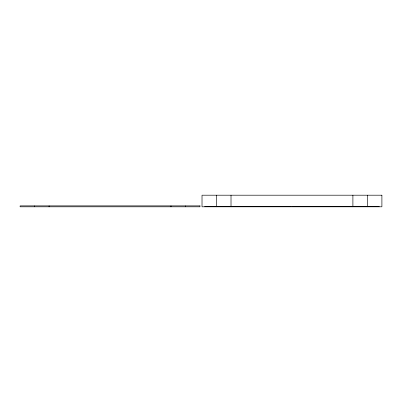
<?xml version="1.0" encoding="UTF-8"?>
<svg xmlns="http://www.w3.org/2000/svg" width="402" height="402" viewBox="0 0 402 402"><rect width="100%" height="100%" fill="white"/><g stroke="black" fill="none" stroke-linecap="round" stroke-linejoin="round"><path stroke-width="0.6" d="M204.588 206.583L291.581 206.583M292.334 206.583L379.327 206.583M367.589 195.201L367.589 206.799M352.901 195.201L352.901 206.799M231.014 195.201L231.014 206.799M216.331 195.201L216.331 206.799M185.669 205.884L185.669 206.799M170.986 205.884L170.986 206.799M49.099 205.884L49.099 206.799M34.411 205.884L34.411 206.799M381.9 195.201L202.02 195.201L202.02 206.799L381.9 206.799L381.9 195.201M199.98 205.884L20.1 205.884L20.1 206.799L199.98 206.799L199.98 205.884"/></g></svg>
